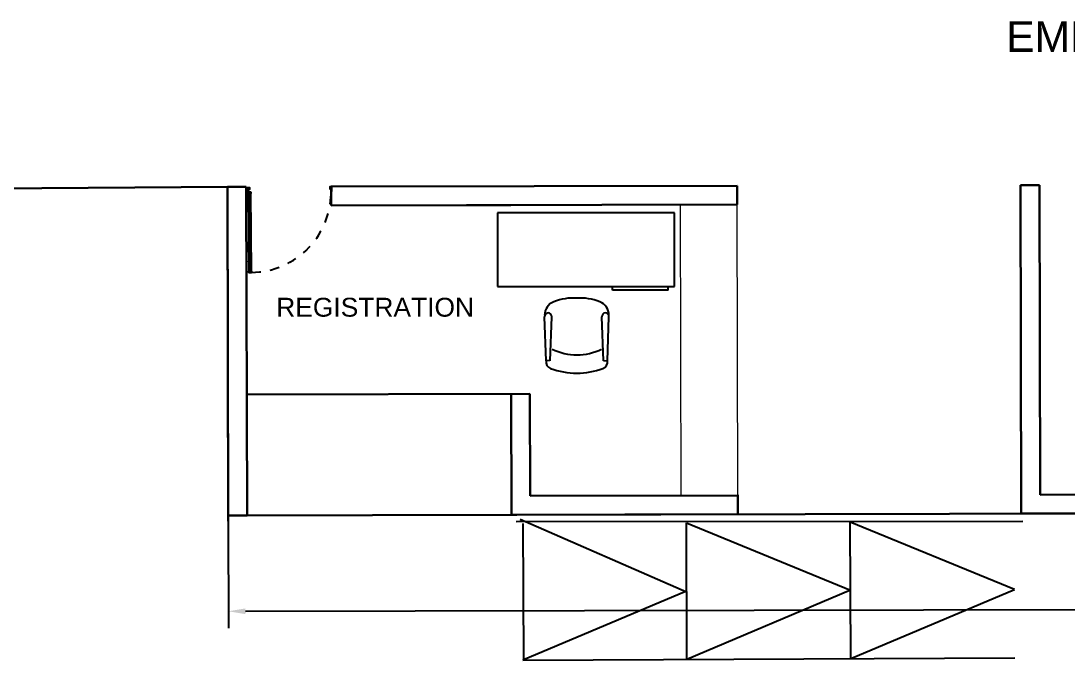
# Model space of a CAD drawing. Header units: metres. Extents: x 141303 to 146299, y 125960 to 127091.
# Drawn here: x 146005.54 to 146016.63, y 126129.91 to 126136.68 of the extents above; entities that cross this region are included whole.
import ezdxf

# ---------------------------------------------------------------- set-up
doc = ezdxf.new("R2010")
doc.units = ezdxf.units.M
doc.header["$MEASUREMENT"] = 0
doc.linetypes.add('C08_MUROS SERVICIOS$0$HIDDE100', pattern=[0.16, 0.1, -0.06])
for name, color, linetype in [('DIMENSION', 50, 'Continuous'), ('door', 12, 'Continuous'), ('FURNITURE', 6, 'Continuous')]:
    doc.layers.add(name, color=color, linetype=linetype)
for name, color, linetype, lineweight in [('ELEVATION', 7, 'Continuous', 20), ('LETTERING', 50, 'Continuous', 30), ('NVMI_WALL', 7, 'Continuous', 30), ('PLINTH', 80, 'Continuous', 30), ('STAIR', 93, 'Continuous', 25)]:
    doc.layers.add(name, color=color, linetype=linetype, lineweight=lineweight)
doc.layers.get('0').off()
doc.styles.get("Standard").update_dxf_attribs({"font": 'arial.ttf'})
doc.dimstyles.get("Standard").update_dxf_attribs({"dimtxt": 0.18, "dimasz": 0.18, "dimexe": 0.18, "dimexo": 0.0625, "dimgap": 0.09, "dimtad": 0, "dimtih": 1, "dimtoh": 1, "dimdec": 4, "dimzin": 0, "dimdsep": 46, "dimtxsty": 'Standard', "dimcen": 0.09, "dimadec": 0, "dimazin": 0, "dimtfac": 1, "dimtdec": 4, "dimtofl": 0, "dimtmove": 0, "dimatfit": 3, "dimfxl": 1, "dimtolj": 1, "dimtzin": 0, "dimarcsym": 0})

# ---------------------------------------------------------------- blocks, each defined once
blk = doc.blocks.new('C08_MUROS SERVICIOS$0$DOOR 1.20')
at = {"linetype": 'C08_MUROS SERVICIOS$0$HIDDE100'}
blk.add_lwpolyline([(187.586, 86.339, -0.424767), (188.786, 87.579)], format="xyb", dxfattribs=at)
at = {"linetype": 'ByBlock'}
blk.add_lwpolyline([(188.826, 86.379), (188.826, 87.579), (188.786, 87.579), (188.786, 86.379), (188.826, 86.379)], dxfattribs=at)
for points in [[(188.826, 87.559), (188.786, 87.559), (188.786, 87.579), (188.826, 87.579)], [(188.821, 87.41), (188.791, 87.41), (188.791, 87.419), (188.821, 87.419)], [(188.796, 87.419), (188.816, 87.419), (188.816, 87.41), (188.796, 87.41)], [(188.791, 86.999), (188.821, 86.999), (188.821, 86.919), (188.791, 86.919)], [(188.826, 86.379), (188.786, 86.379), (188.786, 86.399), (188.826, 86.399)], [(188.821, 86.469), (188.791, 86.469), (188.791, 86.479), (188.821, 86.479)], [(188.796, 86.479), (188.816, 86.479), (188.816, 86.469), (188.796, 86.469)]]:
    blk.add_lwpolyline(points, close=True)
blk.add_lwpolyline([(188.821, 86.399), (188.821, 87.559), (188.791, 87.559), (188.791, 86.399)], close=True, dxfattribs=at)
for points in [[(187.576, 86.379), (187.576, 86.309), (187.606, 86.309), (187.606, 86.339), (187.586, 86.339), (187.586, 86.379), (187.576, 86.379)], [(188.836, 86.379), (188.836, 86.309), (188.806, 86.309), (188.806, 86.339), (188.826, 86.339), (188.826, 86.379), (188.836, 86.379)]]:
    blk.add_lwpolyline(points)
blk = doc.blocks.new('MB11')
for p, q in [((0, 0.5754), (-1.3809, 0.5754)), ((-1.3809, 0.5754), (-1.3809, 0)), ((0, 0), (0, 0.5754)), ((-1.3809, 0), (0, 0)), ((-0.4833, -0.0288), (-0.4833, 0)), ((-0.0498, -0.0288), (-0.0498, 0)), ((-0.0498, -0.0288), (-0.4833, -0.0288)), ((-1.0018, -0.5812), (-1.014, -0.2378)), ((-0.971, -0.5812), (-0.9588, -0.2378)), ((-0.5548, -0.5812), (-0.567, -0.2378)), ((-0.5239, -0.5812), (-0.5117, -0.2378)), ((-0.972, -0.58), (-1.0018, -0.5812)), ((-0.5537, -0.58), (-0.5239, -0.5812))]:
    blk.add_line(p, q)
for centre, radius, start, end in [((-0.901, -0.2258), 0.1135, 111.42438, 179.64736), ((-0.7892, -0.5107), 0.4196, 86.40543, 111.42438), ((-0.7366, -0.5107), 0.4196, 68.57562, 93.59457), ((-0.6248, -0.2258), 0.1135, 0.35264, 68.57562), ((-0.984, -0.2368), 0.03, 94.5088, 182.03591), ((-0.9888, -0.2368), 0.03, 357.96409, 85.4912), ((-0.537, -0.2368), 0.03, 94.5088, 182.03591), ((-0.5417, -0.2368), 0.03, 357.96409, 85.4912), ((-0.7619, -0.1015), 0.4333, 243.53779, 296.46221), ((-0.9495, -0.5911), 0.0532, 169.2058, 250.2967), ((-0.7602, -0.0624), 0.6148, 250.2967, 269.74773), ((-0.7656, -0.0624), 0.6148, 270.25227, 289.7033), ((-0.5763, -0.5911), 0.0532, 289.7033, 10.7942)]:
    blk.add_arc(centre, radius, start, end)
blk = doc.blocks.new('*D330')
at = {"layer": 'Defpoints', "color": 0, "transparency": 16777216}
for p in [(146007.733, 126131.438), (146034.783, 126131.496), (146034.785, 126130.48)]:
    blk.add_point(p, dxfattribs=at)
at = {"layer": 'DIMENSION', "color": 0, "lineweight": -2, "transparency": 16777216}
for p, q in [((146034.783, 126131.434), (146034.785, 126130.3)), ((146007.733, 126131.376), (146007.735, 126130.242)), ((146007.915, 126130.422), (146020.725, 126130.45)), ((146034.605, 126130.48), (146021.795, 126130.452))]:
    blk.add_line(p, q, dxfattribs=at)
at = {"layer": 'DIMENSION', "color": 0, "transparency": 16777216}
for points in [[(146007.915, 126130.452), (146007.915, 126130.392), (146007.735, 126130.422)], [(146034.605, 126130.51), (146034.605, 126130.45), (146034.785, 126130.48)]]:
    blk.add_solid(points, dxfattribs=at)
at = {"layer": 'DIMENSION', "color": 0, "transparency": 16777216, "insert": (146021.26, 126130.451), "char_height": 0.18, "attachment_point": 5}
blk.add_mtext('\\A1;27.0500', dxfattribs=at)

msp = doc.modelspace()

# ---------------------------------------------------------------- linework, layer by layer
at = {"layer": 'ELEVATION'}
msp.add_line((146007.72506, 126134.91895), (146004.9251, 126134.90004), dxfattribs=at)
at = {"layer": 'FURNITURE', "lineweight": 0}
for p, q in [((146012.53215, 126131.6486), (146012.52548, 126134.72934)), ((146013.13215, 126131.64989), (146013.12548, 126134.73064))]:
    msp.add_line(p, q, dxfattribs=at)
at = {"layer": 'NVMI_WALL'}
for p, q in [((146007.72506, 126134.91895), (146007.92506, 126134.91939)), ((146007.73259, 126131.43821), (146007.72506, 126134.91895)), ((146007.93259, 126131.43864), (146007.92506, 126134.91939)), ((146008.82506, 126134.92133), (146013.12505, 126134.93064)), ((146008.82549, 126134.72133), (146008.82506, 126134.92133)), ((146013.12458, 126134.7326), (146013.12416, 126134.93064)), ((146016.12504, 126134.93713), (146016.32504, 126134.93756)), ((146016.13257, 126131.45639), (146016.12504, 126134.93713)), ((146016.33214, 126131.65682), (146016.32504, 126134.93756)), ((146008.82549, 126134.72133), (146013.12548, 126134.73064)), ((146008.82549, 126134.72133), (146010.72549, 126134.72545)), ((146007.92982, 126132.71939), (146010.92981, 126132.72588)), ((146010.73259, 126131.4447), (146010.72981, 126132.72545)), ((146010.93215, 126131.64513), (146010.92981, 126132.72588)), ((146010.93215, 126131.64513), (146013.13215, 126131.64989)), ((146013.13036, 126131.65422), (146013.13081, 126131.44989)), ((146016.33214, 126131.65682), (146021.93213, 126131.66893)), ((146007.73259, 126131.43821), (146007.93259, 126131.43864)), ((146010.73259, 126131.4447), (146013.13258, 126131.44989)), ((146016.13257, 126131.45639), (146022.13256, 126131.46937))]:
    msp.add_line(p, q, dxfattribs=at)
at = {"layer": 'PLINTH'}
for p, q in [((146004.9251, 126134.90004), (146007.72506, 126134.91895)), ((146007.72506, 126134.91895), (146007.73273, 126131.37571)), ((146007.73259, 126131.43821), (146034.78253, 126131.49619))]:
    msp.add_line(p, q, dxfattribs=at)
at = {"layer": 'STAIR'}
for p, q in [((146010.78283, 126131.37385), (146016.14848, 126131.37584)), ((146012.58876, 126130.62603), (146010.82581, 126131.39429)), ((146010.85401, 126131.35053), (146010.86034, 126129.91427)), ((146012.59237, 126129.91291), (146012.58599, 126131.36008)), ((146012.58599, 126131.36008), (146014.32579, 126130.64414)), ((146014.32898, 126129.92056), (146014.32261, 126131.36773)), ((146016.06241, 126130.65179), (146014.32261, 126131.36773)), ((146012.58918, 126130.63649), (146010.85575, 126129.90526)), ((146014.32579, 126130.64414), (146012.59237, 126129.91291)), ((146014.32898, 126129.92056), (146016.06241, 126130.65179)), ((146010.85575, 126129.90526), (146016.06559, 126129.92821))]:
    msp.add_line(p, q, dxfattribs=at)

# ---------------------------------------------------------------- block references
at = {"layer": 'door', "xscale": 0.7088458887546231, "yscale": 0.7088458887546231, "zscale": 0.7088458887546231, "rotation": 180.4907457314063}
msp.add_blockref('C08_MUROS SERVICIOS$0$DOOR 1.20', (146141.26289, 126197.23626), dxfattribs=at)
at = {"layer": 'FURNITURE', "xscale": 1.35676490791757, "yscale": 1.35676490791757, "zscale": 1.35676490791757}
msp.add_blockref('MB11', (146012.46032, 126133.86444), dxfattribs=at)

# ---------------------------------------------------------------- texts
at = {"layer": 'LETTERING', "attachment_point": 1}
for s, width, gutter_width, insert, char_height in [('EMERDENCY DEPARTMENT', 11.6261472, 1.61443, (146015.97314, 126136.67217), 0.3228856), ('REGISTRATION', 2.3063379, 1, (146008.24187, 126133.74367), 0.2)]:
    msp.add_mtext_dynamic_manual_height_columns(s, width=width, gutter_width=gutter_width, heights=[0], dxfattribs=dict(at, insert=insert, char_height=char_height))

# ---------------------------------------------------------------- dimensions: what is measured, and where the dimension line sits
at = {"layer": 'DIMENSION'}
dim = msp.add_aligned_dim(p1=(146007.73259, 126131.43821), p2=(146034.78253, 126131.49619), distance=-1.01631, dimstyle='Standard', dxfattribs=at)
dim.commit()
dim.dimension.update_dxf_attribs({"geometry": '*D330', "text_midpoint": (146021.25974, 126130.4509)})

doc.saveas('drawing.dxf')
